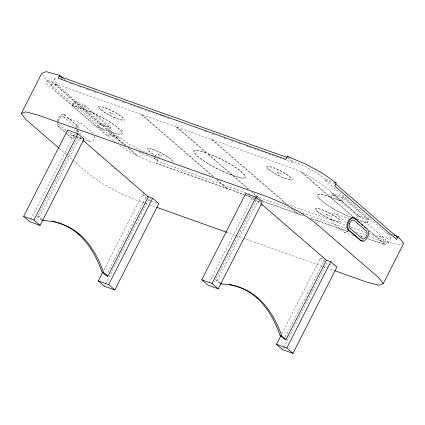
<?xml version="1.0" encoding="UTF-8"?>
<svg xmlns="http://www.w3.org/2000/svg" width="425" height="425" viewBox="0 0 425 425"><rect width="100%" height="100%" fill="white"/><g stroke="black" fill="none" stroke-linecap="round" stroke-linejoin="round"><path stroke-width="0.32" stroke-dasharray="2.12 1.59" d="M57.306 121.741L57.083 124.01L58.23 126.501L66.481 133.631M57.364 121.173L57.476 120.036L59.357 116.338L62.018 114.325L64.228 114.734L65.083 115.037L77.706 125.943L78.853 128.435M58.055 123.181L57.943 124.318L59.091 126.809L65.402 132.26M58.698 121.587L58.825 120.286L60.058 117.863L61.8 116.54L63.389 116.832L81.446 123.261L93.739 133.886M76.447 129.901L76.256 131.851L75.512 133.307M76.75 128.015L76.877 126.714L78.115 124.291L79.858 122.968L81.446 123.261M77.605 132.101L77.881 129.264M78.466 132.409L78.63 130.703M94.562 135.676L94.308 138.284L93.075 140.707L91.332 142.024L84.761 139.958M42.537 74.37L47.34 80.176L45.842 83.119L107.775 136.627L109.273 133.684L119.59 137.36L128.77 143.847L139.602 149.754L149.573 154.004M72.702 105.326L74.704 101.4L85.021 105.076L83.018 108.997L72.702 105.326L54.655 89.733L51.17 85.276L54.172 79.39L56.913 78.317M119.59 137.36L119.09 138.337L57.157 84.83L57.657 83.853L54.172 79.39M58.331 120.344L60.217 116.647L62.879 114.633L65.083 115.037M72.356 105.464L73.854 102.521L85.032 106.5L109.852 127.941L108.348 130.884L97.176 126.905L72.356 105.464L83.534 109.443L85.032 106.5M30.977 219.327L73.743 135.394L69.488 131.713M77.063 133.158L75.719 135.798L73.058 137.812L70.853 137.408L66.969 134.05M41.793 220.007L37.57 216.357L78.046 136.924L84.001 142.067M42.107 219.401L39.291 216.968L79.762 137.535L82.248 139.682M97.176 126.905L98.674 123.962L73.854 102.521M98.547 127.654L100.544 123.728L110.861 127.404L108.864 131.325L98.547 127.654L116.089 142.811M154.291 157.048L158.073 160.315L156.575 163.258L244.301 194.496M103.774 270.305L142.327 194.645L145.398 195.739M106.154 275.607L146.327 196.764M104.502 286.253L105.405 284.484M105.708 283.889L148.474 199.957L147.055 198.73M209.1 282.747L251.871 198.815L248.083 195.542M219.922 283.427L215.693 279.777L256.169 200.345L260.637 204.202M220.23 282.822L217.414 280.388L257.89 200.956L260.865 203.527M283.73 159.37L293.064 162.695L293.563 161.712L289.781 158.445M389.151 234.494L387.329 233.846L325.396 180.338L325.895 179.355L316.715 172.874L305.888 166.961L293.563 161.712M332.626 193.237L330.629 197.157L340.946 200.834L342.943 196.908L332.626 193.237L358.472 215.565L368.788 219.236L366.786 223.162L384.832 238.749L388.317 243.206L385.576 244.285L376.651 241.968L367.891 238.85M332.637 194.661L331.139 197.604L342.316 201.583L367.136 223.024L368.634 220.081L343.814 198.64L332.637 194.661L357.457 216.102L368.634 220.081M342.316 201.583L343.814 198.64M281.902 333.726L320.45 258.065L324.748 259.595L284.575 338.443M282.63 349.679L283.533 347.905M283.831 347.31L326.602 263.378L328.419 264.026M348.054 230.345L347.56 231.317L345.817 232.634L344.229 232.342L331.93 221.717L331.107 219.927L331.362 217.324L332.6 214.901L334.342 213.578L348.378 218.307M356.559 217.866L357.457 216.102M356.469 219.486L358.472 215.565M368.496 236.396L385.294 242.377L379.148 237.065L379.647 236.087L388.578 238.404L391.319 237.325L387.834 232.868L387.329 233.846M379.647 236.087L385.794 241.4L384.296 244.338L367.498 238.356M388.317 243.206L391.319 237.325M75.018 134.279L73.275 135.596L71.687 135.304L59.394 124.679L58.841 123.484M74.805 137.445L73.918 138.12L70.853 137.408M51.17 85.276L53.911 84.198L62.842 86.514L290.567 167.599C309.921 174.292 326.235 186.894 340.946 200.834M403.134 243.61L399.431 245.066L385.794 241.4M70.316 83.385L74.051 84.713M79.029 86.488L81.52 87.375M86.493 89.144L90.228 90.472M93.962 91.805L97.697 93.133M115.117 99.333L116.981 99.997M122.581 101.995L124.451 102.659M130.05 104.651L135.028 106.425M137.514 107.312L142.492 109.082M144.983 109.969L149.961 111.743M152.447 112.625L157.425 114.399M159.912 115.287L164.889 117.056M167.381 117.943L169.246 118.607M204.712 131.235L206.577 131.899M212.176 133.896L214.046 134.56M224.002 138.104L225.866 138.768M231.466 140.76L233.33 141.424M238.935 143.422L240.8 144.086M246.399 146.078L251.377 147.852M253.863 148.739L258.841 150.508M261.332 151.396L266.31 153.17M268.797 154.052L273.774 155.826M276.266 156.713L281.244 158.482M47.34 80.176L57.657 83.853M325.895 179.355L333.179 181.948M57.157 84.83L46.84 81.159L108.773 134.667L119.09 138.337M325.396 180.338L335.713 184.009M98.674 123.962L109.852 127.941M356.58 219.263L367.136 223.024M357.08 219.704L366.786 223.162M391.473 234.164L392.684 234.595M64.228 114.734L76.851 125.635L77.706 125.943M287.061 204.282L346.168 225.324M350.524 226.876L366.079 232.411M369.192 233.522L379.148 237.065M158.073 160.315L137.498 151.374M245.926 192.753L157.574 161.298L152.368 156.804M248.413 193.641L252.147 194.969M255.877 196.297L291.964 209.148M302.542 212.914L346.099 228.422M356.054 231.965L365.383 235.291M58.23 126.501L59.091 126.809M244.922 194.714L254.256 198.039M254.878 198.262L256.748 198.927M261.104 200.478L303.413 215.539M310.255 217.977L348.208 231.492M360.028 235.7L364.384 237.251M245.475 195.266L148.925 160.889L136.6 155.64L125.773 149.727L119.292 145.153M246.102 195.489L255.478 198.826M256.105 199.049L257.353 199.495M262.788 201.429L304.72 216.357M311.599 218.811L350.381 232.618M361.011 236.401L364.14 237.517M73.743 135.394L75.586 136.048M76.203 136.266L80.994 137.971M251.871 198.815L253.709 199.468M254.325 199.686L259.728 201.615M71.687 135.304L75.427 136.632M76.048 136.855L82.275 139.071M344.229 232.342L353.568 235.668M148.474 199.957L150.296 200.605M150.902 200.823L156.363 202.768M329.03 264.244L333.88 265.97M144.325 202.922L136.228 200.042L119.287 192.822L102.218 183.51L89.595 174.595L67.75 155.72M144.946 203.145L148.681 204.473M149.308 204.696L156.156 207.134M226.536 232.193L235.253 235.301M235.875 235.519L242.728 237.958M243.35 238.181L322.447 266.342M323.069 266.565L334.278 270.555M37.57 216.357L39.291 216.968M215.693 279.777L217.414 280.388M128.961 146.715L122.703 143.299L109.273 133.684M342.943 196.908L368.788 219.236M287.39 157.792L293.064 162.695M302.095 172.508L353.478 216.899M368.985 230.297L385.002 244.136M301.097 172.083L329.768 196.855A26.695 4.771 27 0 0 321.018 200.303A26.695 4.771 27 0 0 350.221 217.154M352.617 216.596L330.278 197.296A24.969 4.463 27 0 0 321.879 200.605A24.969 4.463 27 0 0 350.551 217.079M369.453 231.136L384.28 243.95M335.931 213.871L346.332 222.865M212.383 139.761L287.454 204.622M293.462 209.807L298.467 214.131M211.523 139.453L285.595 203.447M291.603 208.638L297.606 213.828M177.135 127.208L207.251 153.234A26.695 4.771 27 0 1 241.846 172.109A26.695 4.771 27 0 1 233.097 175.557L248.657 189.003M253.178 192.907L262.714 201.147M176.274 126.905L206.396 152.926A26.695 4.771 27 0 0 197.646 156.373A26.695 4.771 27 0 0 232.236 175.254L248.301 189.13M251.313 191.733L256.333 196.074M256.833 196.504L261.853 200.844M261.131 204.632L263.118 206.348M277.514 218.785L278.508 219.645M293.478 232.576L294.472 233.437M308.863 245.873L309.857 246.728M320.45 258.065L325.656 262.56M141.886 114.66L213.956 176.922M216.957 179.52L227.965 189.029M141.026 114.352L212.596 176.184M216.596 179.642L227.109 188.727M63.474 78.588L64.892 79.815M61.083 77.934L62.502 79.162M85.021 105.076L110.861 127.404M55.213 84.532L109.209 131.187A24.969 4.463 27 0 0 117.613 127.877A24.969 4.463 27 0 0 84.394 109.746M126.034 145.727L109.724 131.633A26.695 4.771 27 0 0 118.469 128.185A26.695 4.771 27 0 0 83.879 109.305M129.498 148.713L138.391 156.4M54.49 84.347L124.881 145.164M128.387 148.192L137.397 155.975M63.389 116.832L75.687 127.457M89.744 141.732L77.446 131.107L76.898 129.917M97.405 153.648L98.892 154.934M111.302 165.654L112.296 166.515M114.362 168.3L115.356 169.155M129.747 181.592L130.741 182.452M142.657 192.743L144.638 194.459M142.327 194.645L146.583 198.321M65.886 132.68L71.713 137.711M59.309 148.426L67.251 155.29M76.851 125.635L77.993 128.127M156.368 156.31A14.583 2.608 27 0 1 147.321 148.543A14.583 2.608 27 0 1 161.282 153.021A14.583 2.608 27 0 1 173.177 161.702M159.742 157.856A13.425 2.401 27 0 1 148.224 149.18A13.425 2.401 27 0 1 162.929 154.121A13.425 2.401 27 0 1 171.466 161.792M232.587 175.116L207.767 153.675A24.969 4.463 27 0 1 240.986 171.806A24.969 4.463 27 0 1 232.587 175.116M231.726 174.813L206.906 153.367A24.969 4.463 27 0 0 198.507 156.682A24.969 4.463 27 0 0 231.726 174.813M316.763 211.129A14.583 2.608 27 0 0 339.362 222.116A14.583 2.608 27 0 0 327.792 212.117A14.583 2.608 27 0 0 316.763 211.129M317.656 211.448A13.425 2.401 27 0 0 338.454 221.558A13.425 2.401 27 0 0 327.808 212.357A13.425 2.401 27 0 0 317.656 211.448M326.251 214.508A2.237 0.398 27 0 0 329.72 216.192A2.237 0.398 27 0 0 327.946 214.662A2.237 0.398 27 0 0 326.251 214.508M101.203 109.687A13.425 2.401 27 0 0 122.002 119.802A13.425 2.401 27 0 0 111.35 110.601A13.425 2.401 27 0 0 101.203 109.687M158.408 154.748A2.237 0.398 27 0 0 161.877 156.432A2.237 0.398 27 0 0 160.103 154.902A2.237 0.398 27 0 0 158.408 154.748M109.799 112.752A2.237 0.398 27 0 0 113.268 114.437A2.237 0.398 27 0 0 111.488 112.901A2.237 0.398 27 0 0 109.799 112.752M100.311 109.374A14.583 2.608 27 0 0 122.905 120.355A14.583 2.608 27 0 0 111.339 110.362A14.583 2.608 27 0 0 100.311 109.374M269.046 169.447A13.425 2.401 27 0 0 289.845 179.562A13.425 2.401 27 0 0 279.193 170.361A13.425 2.401 27 0 0 269.046 169.447M277.642 172.513A2.237 0.398 27 0 0 281.106 174.197A2.237 0.398 27 0 0 279.331 172.662A2.237 0.398 27 0 0 277.642 172.513M268.154 169.134A14.583 2.608 27 0 0 290.748 180.115A14.583 2.608 27 0 0 279.183 170.122A14.583 2.608 27 0 0 268.154 169.134"/><path stroke-width="0.64" d="M58.815 147.996L26.042 119.685L21.25 113.555L41.735 73.35L46.059 71.65L59.691 75.321L63.001 78.179M59.691 75.321L58.193 78.264L285.913 159.343L287.417 156.4L305.713 164.103L322.782 173.416L335.405 182.33L336.212 183.032L334.714 185.975L396.647 239.482L398.151 236.539L393.901 235.025M23.625 216.378L67.596 130.082L77.913 133.753L84.06 139.065L40.093 225.367L29.777 221.691L23.625 216.378L33.942 220.054L40.093 225.367M33.942 220.054L77.913 133.753M147.199 196.377L152.644 198.316L158.791 203.628L114.819 289.93L104.502 286.253L98.356 280.941L102.871 272.074M57.391 222.519A169.596 98.079 -70.4 0 1 78.051 233.84A169.596 98.079 -70.4 0 1 101.926 271.963L106.154 275.607L107.87 276.223L148.346 196.786L83.236 140.537M114.819 289.93L108.672 284.617L152.644 198.316M201.748 279.799L245.719 193.502L256.036 197.173L262.188 202.486L218.216 288.788L207.899 285.111L201.748 279.799L212.064 283.475L218.216 288.788M212.064 283.475L256.036 197.173M261.364 203.958L326.469 260.206L330.767 261.742L336.919 267.049L292.947 353.35L282.63 349.679L276.478 344.367L280.999 335.5M285.993 339.644L281.77 335.994A169.596 98.079 -70.4 0 0 257.89 297.872L256.174 297.261A169.596 98.079 -70.4 0 1 280.048 335.383L284.277 339.028L285.993 339.644L326.469 260.206M292.947 353.35L286.795 348.038L330.767 261.742M334.905 270.778L366.669 282.088L378.941 285.276L383.265 283.576L403.75 243.366L398.151 236.539M21.25 113.555L25.569 111.855L37.846 115.042L268.287 197.094L285.228 204.308L302.297 213.621L314.92 222.541L378.473 277.445L383.265 283.576M353.961 217.892L351.751 217.488L349.095 219.497L347.209 223.199L346.821 227.173L347.963 229.659L360.586 240.566L363.651 241.278L366.313 239.264L368.199 235.567L368.587 231.593L367.444 229.102L354.822 218.2L353.961 217.892L356.389 219.991M354.822 218.2L352.612 217.791L349.95 219.805L348.07 223.502L347.682 227.476L348.824 229.968L361.447 240.874M360.586 240.566L362.796 240.97M59.192 76.298L286.912 157.383M334.395 182.383L336.212 183.032M396.435 237.086L397.646 237.522L335.713 184.009M347.963 229.659L348.824 229.968M82.832 138.63L84.06 139.065M156.782 207.357L226.536 232.193M42.367 220.214L43.515 220.617A169.596 98.079 -70.4 0 1 79.767 234.451L78.046 233.84L79.767 234.451A169.596 98.079 -70.4 0 1 103.642 272.574L107.87 276.223M220.49 283.634L221.637 284.043A169.596 98.079 -70.4 0 1 257.89 297.872L256.174 297.261A169.596 98.079 -70.4 0 0 229.16 284.394M101.926 271.957L103.647 272.574M280.048 335.378L281.77 335.994M98.356 280.941L108.672 284.617M276.478 344.367L286.795 348.038M287.417 156.4L288.362 157.218M357.845 221.25L359.3 222.509M361.245 224.182L362.7 225.441M364.639 227.12L365.612 227.959M220.702 283.231L221.637 284.043M42.574 219.81L43.515 220.617M51.685 221.096A169.596 98.079 -70.4 0 1 56.769 222.333M349.419 223.752L349.164 226.355L349.987 228.145L362.286 238.77L363.869 239.062L365.612 237.745L366.849 235.322L367.104 232.714L366.281 230.924L353.983 220.299L352.399 220.007L350.652 221.329L349.419 223.752"/></g></svg>
